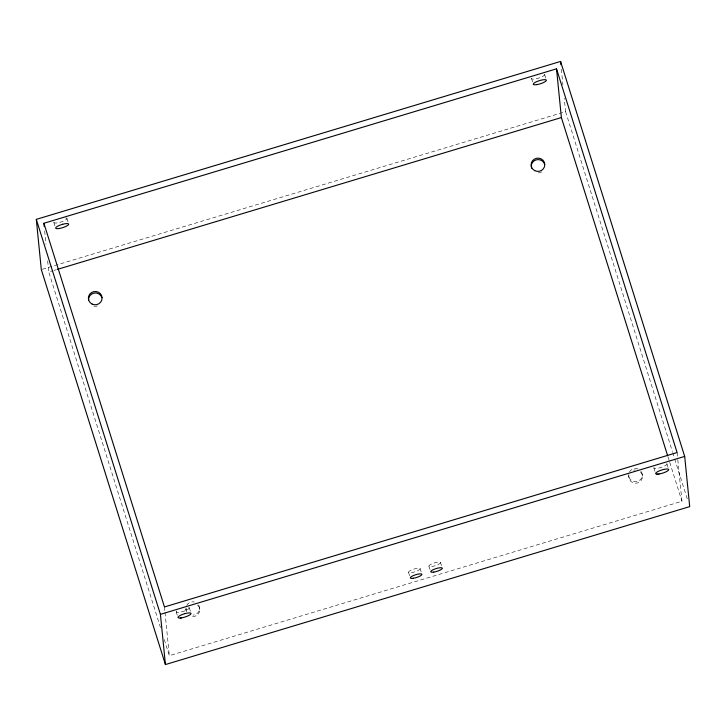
<?xml version="1.0" encoding="UTF-8"?>
<svg xmlns="http://www.w3.org/2000/svg" width="726" height="726" viewBox="0 0 726 726"><rect width="100%" height="100%" fill="white"/><g stroke="black" fill="none" stroke-linecap="round" stroke-linejoin="round"><path stroke-width="0.54" stroke-dasharray="3.63 2.72" d="M42.398 269.246L565.581 111.641L564.247 98.255M160.5 627.591L48.76 271.987L53.107 270.68M54.196 270.353L56.365 269.7M164.239 639.479L169.33 655.687L681.95 501.258L677.639 458.07M565.581 111.641L672.358 451.436M672.693 452.516L674.4 457.925M674.735 459.004L688.003 501.212M668.029 456.944L669.39 461.264M669.726 462.353L681.95 501.258M544.636 74.606L546.406 80.25M666.976 463.95L668.755 469.586M531.532 78.553L532.712 82.31M653.872 467.898L655.642 473.533M440.555 562.577A6.089 1.452 -17.4 0 1 431.952 566.489A6.089 1.452 -17.4 0 1 431.689 563.93A6.089 1.452 -17.4 0 1 440.555 562.577L442.334 568.213M428.903 566.08L430.681 571.725M420.173 568.712A6.089 1.452 -17.4 0 1 411.56 572.623A6.089 1.452 -17.4 0 1 411.306 570.073A6.089 1.452 -17.4 0 1 420.173 568.712L421.942 574.357M408.52 572.224L410.29 577.869M66.964 218.508L68.734 224.143M189.314 607.843L191.083 613.488M53.86 222.455L55.63 228.091M176.2 611.791L177.979 617.436M677.095 452.534L677.53 456.963M642.328 474.849L642.474 476.32M628.634 475.376L628.78 476.855M561.352 69.242L562.913 84.86M199.605 608.216L199.75 609.695M186.056 610.221L185.91 608.742A6.852 6.643 -5.7 0 0 186.21 610.457M164.466 606.963L164.911 611.392M165.02 612.499L169.33 655.687M44.676 231.013L46.001 244.308M47.653 260.915L48.76 271.987M641.294 471.564A6.852 6.643 -5.7 0 1 636.602 481.665A6.852 6.643 -5.7 0 1 628.807 473.651M629.433 472.018A6.852 6.643 -5.7 0 1 638.698 469.223M640.305 471.7A6.852 6.643 -5.7 0 1 637.619 482.935A6.852 6.643 -5.7 0 1 628.952 475.122M633.635 470.239A6.852 6.643 -5.7 0 1 635.395 469.949M541.723 171.862A6.852 6.643 -5.7 0 1 536.559 172.724M198.57 604.93A6.852 6.643 -5.7 0 1 192.989 615.122M186.718 605.393A6.852 6.643 -5.7 0 1 194.305 601.999M197.581 605.076A6.852 6.643 -5.7 0 1 191.355 616.447M186.355 611.936A6.852 6.643 -5.7 0 1 186.237 608.497M97.384 305.964A6.852 6.643 -5.7 0 1 93.835 306.1M188.678 607.344A6.852 1.633 -17.4 0 1 182.925 611.483A6.852 1.633 -17.4 0 1 176.699 610.947M666.804 463.642A6.852 1.633 -17.4 0 1 660.587 467.58A6.852 1.633 -17.4 0 1 653.981 467.508M544.455 74.297A6.852 1.633 -17.4 0 1 538.247 78.236A6.852 1.633 -17.4 0 1 531.641 78.163M65.612 217.9A6.852 1.633 -17.4 0 1 61.265 221.92A6.852 1.633 -17.4 0 1 54.359 221.602"/><path stroke-width="1.09" d="M36.3 219.379L560.572 61.438L684.691 456.418L689.7 506.621L165.428 664.562L41.309 269.582L36.3 219.379L160.419 614.359L165.428 664.562M43.896 223.263L556.515 68.834L677.095 452.534L164.466 606.963L43.896 223.263L44.232 226.585M57.454 269.373L561.38 117.558L556.515 68.834M160.419 614.359L684.691 456.418M657.021 474.396L657.938 474.114M180.284 618.225L181.4 617.89M561.38 117.558L667.693 455.864M560.572 61.438L560.908 64.786M531.55 168.214A6.852 6.643 -5.7 0 1 536.106 159.892A6.852 6.643 -5.7 0 1 544.654 164.267M88.536 299.874A6.852 6.643 -5.7 0 1 101.939 297.642M62.708 224.261L61.338 224.679A6.852 1.633 -17.4 0 0 56.719 228.672A6.852 1.633 -17.4 0 0 67.827 225.323A6.852 1.633 -17.4 0 0 62.708 224.261M185.048 613.606L183.678 614.014A6.852 1.633 -17.4 0 0 179.059 618.017A6.852 1.633 -17.4 0 0 190.176 614.668A6.852 1.633 -17.4 0 0 185.048 613.606M433.721 572.124A6.089 1.452 -17.4 0 0 442.334 568.213A6.089 1.452 -17.4 0 0 433.467 569.574A6.089 1.452 -17.4 0 0 433.721 572.124M413.33 578.268A6.089 1.452 -17.4 0 0 421.942 574.357A6.089 1.452 -17.4 0 0 413.076 575.709A6.089 1.452 -17.4 0 0 413.33 578.268M534.735 170.646A6.852 6.643 -5.7 0 0 544.799 164.503A6.852 6.643 -5.7 0 0 534.336 159.148A6.852 6.643 -5.7 0 0 534.735 170.646M92.011 304.022A6.852 6.643 -5.7 0 0 102.085 297.869A6.852 6.643 -5.7 0 0 91.612 292.514A6.852 6.643 -5.7 0 0 92.011 304.022M659.063 473.987A6.852 1.633 -17.4 0 0 668.755 469.586A6.852 1.633 -17.4 0 0 658.781 471.11A6.852 1.633 -17.4 0 0 659.063 473.987M536.723 84.643A6.852 1.633 -17.4 0 0 546.406 80.25A6.852 1.633 -17.4 0 0 536.432 81.766A6.852 1.633 -17.4 0 0 536.723 84.643"/></g></svg>
